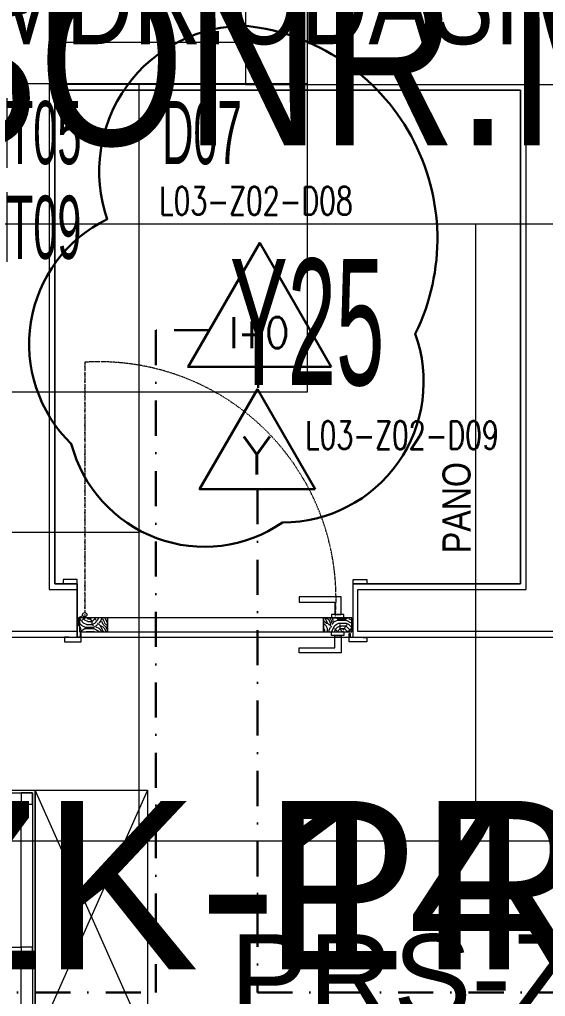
# Model space of a CAD drawing. Extents: x -9058 to 11890, y 0 to 8245.
# Drawn here: x 2794.5 to 2981.9, y 2580.8 to 2929 of the extents above; entities that cross this region are included whole.
import ezdxf
from ezdxf.enums import TextEntityAlignment as Align

# ---------------------------------------------------------------- set-up
doc = ezdxf.new("R2010")
doc.units = 0
doc.header["$MEASUREMENT"] = 0
doc.linetypes.add('DASHDOT', pattern=[1, 0.5, -0.25, 0, -0.25])
doc.linetypes.add('DOT2', pattern=[0.125, 0, -0.125])
doc.layers.get('0').update_dxf_attribs({"color": 9, "lineweight": 9})
for name, color, linetype, lineweight in [('00', 9, 'Continuous', 9), ('01', 9, 'Continuous', 9), ('05', 9, 'Continuous', 9), ('06C', 9, 'Continuous', 9), ('09', 9, 'Continuous', 9), ('10', 9, 'Continuous', 9), ('11', 9, 'Continuous', 9), ('12', 9, 'Continuous', 9), ('14', 9, 'Continuous', 9), ('20', 9, 'DOT2', 9), ('21', 9, 'Continuous', 9), ('21_mahal200', 9, 'Continuous', 9), ('21_mahal200 @ 10 (1)', 9, 'Continuous', 9), ('21_mahal200 @ 10 (2)', 9, 'Continuous', 9), ('21_mahal200 @ 20', 9, 'Continuous', 9), ('35', 9, 'Continuous', 9), ('40A', 9, 'Continuous', 9), ('E-DEDEKTÖR NUMARALARI', 20, 'Continuous', 30), ('E-KABLO', 7, 'Continuous', 30), ('E-KOMBİNE DEDEKTÖR (ISI+OPTİK DUMAN)', 7, 'Continuous', 30), ('E-YÜKSELTİLMİŞ DÖŞEME İÇİNDE DUMAN DEDEKTÖRÜ', 7, 'Continuous', 30)]:
    doc.layers.add(name, color=color, linetype=linetype, lineweight=lineweight)
doc.styles.add('Arial', font='arial.ttf', dxfattribs={"height": 2.5})
doc.styles.add('E-YAZI', font='txttw.shx')
doc.styles.add('MuuM_TEXT-STANDART', font='ARIALN.TTF')

# ---------------------------------------------------------------- blocks, each defined once
blk = doc.blocks.new('0a_roomno2')
blk.add_lwpolyline([(30, -16), (0, -16), (0, 0), (30, 0)], close=True)
for points in [[(0, 0), (30, 0)], [(0, -5), (30, -5)], [(12, -5), (12, -16)], [(18, -5), (18, -16)], [(24, -5), (24, -16)], [(12, -10.5), (0, -10.5)]]:
    blk.add_lwpolyline(points)
at = {"layer": '40A'}
blk.add_lwpolyline([(0, 0), (30, 0)], dxfattribs=at)
at = {"style": 'MuuM_TEXT-STANDART', "width": 0.6}
blk.add_text('H:', height=2.25, dxfattribs=at).set_placement((0.525, -12.962), align=Align.MIDDLE_LEFT)
at = {"style": 'Arial'}
blk.add_attdef('ODANO', (0, 1.505), '', height=3, dxfattribs=at)
blk.add_attdef('MEKANADI', text='', height=3, dxfattribs=at).set_placement((0.525, -4.75), align=Align.BOTTOM_LEFT)
at = {"style": 'MuuM_TEXT-STANDART', "width": 0.6}
for tag, p in [('YER01', (15, -7)), ('TAVAN01', (20.625, -7)), ('DUVAR01', (26.25, -7)), ('YER02', (15, -10.375)), ('TAVAN02', (20.625, -10.375)), ('DUVAR02', (26.25, -10.375)), ('YER03', (15, -13.75)), ('TAVAN03', (20.625, -13.75)), ('DUVAR03', (26.25, -13.75))]:
    blk.add_attdef(tag, text='', height=2.25, dxfattribs=at).set_placement(p, align=Align.MIDDLE_CENTER)
at = {"style": 'MuuM_TEXT-STANDART'}
blk.add_attdef('M2', text='', height=2.25, dxfattribs=at).set_placement((1.323, -7.805), align=Align.MIDDLE_LEFT)
at = {"style": 'MuuM_TEXT-STANDART', "width": 0.6}
blk.add_attdef('TEMIZTAVANYUKSEKLIGI', text='', height=2.25, dxfattribs=at).set_placement((2.7, -13.162), align=Align.MIDDLE_LEFT)
blk = doc.blocks.new('*U1875')
at = {"layer": '21_mahal200 @ 10 (1)'}
ref = blk.add_blockref('0a_roomno2', (2596.98, 2956.2), dxfattribs=dict(at, xscale=10, yscale=10, zscale=10))
ref.add_attrib('ODANO', ' PRS-ZK-13', (2596.98, 2973.75), dxfattribs={"layer": '0', "height": 30, "style": 'Arial'})
ref.add_attrib('MEKANADI', 'SAT.SONR.MDR.ODASI', dxfattribs={"layer": '0', "height": 30, "style": 'Arial', "width": 0.8}).set_placement((2602.23, 2911.2), align=Align.BOTTOM_LEFT)
ref.add_attrib('M2', '##### m2', dxfattribs={"layer": '0', "height": 22.5, "style": 'MuuM_TEXT-STANDART', "width": 0.6}).set_placement((2602.23, 2883.07), align=Align.MIDDLE_LEFT)
ref.add_attrib('TEMIZTAVANYUKSEKLIGI', '2.80 m', dxfattribs={"layer": '0', "height": 22.5, "style": 'MuuM_TEXT-STANDART', "width": 0.6}).set_placement((2623.98, 2827.08), align=Align.MIDDLE_LEFT)
ref.add_attrib('YER01', 'Y25', dxfattribs={"layer": '0', "height": 22.5, "style": 'MuuM_TEXT-STANDART', "width": 0.6}).set_placement((2746.98, 2888.7), align=Align.MIDDLE_CENTER)
ref.add_attrib('TAVAN01', 'T05', dxfattribs={"layer": '0', "height": 22.5, "style": 'MuuM_TEXT-STANDART', "width": 0.6}).set_placement((2803.23, 2888.7), align=Align.MIDDLE_CENTER)
ref.add_attrib('DUVAR01', 'D07', dxfattribs={"layer": '0', "height": 22.5, "style": 'MuuM_TEXT-STANDART', "width": 0.6}).set_placement((2859.48, 2888.7), align=Align.MIDDLE_CENTER)
ref.add_attrib('TAVAN02', 'T09', dxfattribs={"layer": '0', "height": 22.5, "style": 'MuuM_TEXT-STANDART', "width": 0.6}).set_placement((2803.23, 2854.95), align=Align.MIDDLE_CENTER)
at = {"layer": '21_mahal200 @ 10 (2)'}
ref = blk.add_blockref('0a_roomno2', (2596.98, 2956.2), dxfattribs=dict(at, xscale=10, yscale=10, zscale=10))
ref.add_attrib('ODANO', ' PRS-ZK-13', (2596.98, 2973.75), dxfattribs={"layer": '0', "height": 30, "style": 'Arial'})
ref.add_attrib('MEKANADI', 'SAT.SONR.MDR.ODASI', dxfattribs={"layer": '0', "height": 30, "style": 'Arial', "width": 0.8}).set_placement((2602.23, 2911.2), align=Align.BOTTOM_LEFT)
ref.add_attrib('M2', '##### m2', dxfattribs={"layer": '0', "height": 22.5, "style": 'MuuM_TEXT-STANDART', "width": 0.6}).set_placement((2602.23, 2883.07), align=Align.MIDDLE_LEFT)
ref.add_attrib('TEMIZTAVANYUKSEKLIGI', '2.80 m', dxfattribs={"layer": '0', "height": 22.5, "style": 'MuuM_TEXT-STANDART', "width": 0.6}).set_placement((2623.98, 2827.08), align=Align.MIDDLE_LEFT)
ref.add_attrib('YER01', 'Y25', dxfattribs={"layer": '0', "height": 22.5, "style": 'MuuM_TEXT-STANDART', "width": 0.6}).set_placement((2746.98, 2888.7), align=Align.MIDDLE_CENTER)
ref.add_attrib('TAVAN01', 'T05', dxfattribs={"layer": '0', "height": 22.5, "style": 'MuuM_TEXT-STANDART', "width": 0.6}).set_placement((2803.23, 2888.7), align=Align.MIDDLE_CENTER)
ref.add_attrib('DUVAR01', 'D07', dxfattribs={"layer": '0', "height": 22.5, "style": 'MuuM_TEXT-STANDART', "width": 0.6}).set_placement((2859.48, 2888.7), align=Align.MIDDLE_CENTER)
ref.add_attrib('TAVAN02', 'T09', dxfattribs={"layer": '0', "height": 22.5, "style": 'MuuM_TEXT-STANDART', "width": 0.6}).set_placement((2803.23, 2854.95), align=Align.MIDDLE_CENTER)
at = {"layer": '21_mahal200 @ 20'}
ref = blk.add_blockref('0a_roomno2', (2596.98, 2956.2), dxfattribs=dict(at, xscale=20, yscale=20, zscale=20))
ref.add_attrib('MEKANADI', 'SAT.SONR.MDR.ODASI', dxfattribs={"layer": '0', "height": 60, "style": 'Arial', "width": 0.8}).set_placement((2607.48, 2866.2), align=Align.BOTTOM_LEFT)
ref.add_attrib('YER01', 'Y25', dxfattribs={"layer": '0', "height": 45, "style": 'MuuM_TEXT-STANDART', "width": 0.6}).set_placement((2896.98, 2821.2), align=Align.MIDDLE_CENTER)
blk = doc.blocks.new('*U1877')
at = {"layer": '21_mahal200 @ 10 (1)'}
ref = blk.add_blockref('0a_roomno2', (2857.81, 2555.42), dxfattribs=dict(at, xscale=10, yscale=10, zscale=10))
ref.add_attrib('ODANO', ' PRS-ZK-15', (2857.81, 2572.97), dxfattribs={"layer": '0', "height": 30, "style": 'Arial'})
ref.add_attrib('MEKANADI', 'SAT.DAN.ODASI', dxfattribs={"layer": '0', "height": 30, "style": 'Arial', "width": 0.8}).set_placement((2863.06, 2510.42), align=Align.BOTTOM_LEFT)
ref.add_attrib('M2', '##### m2', dxfattribs={"layer": '0', "height": 22.5, "style": 'MuuM_TEXT-STANDART', "width": 0.6}).set_placement((2863.06, 2482.3), align=Align.MIDDLE_LEFT)
ref.add_attrib('TEMIZTAVANYUKSEKLIGI', '2.80 m', dxfattribs={"layer": '0', "height": 22.5, "style": 'MuuM_TEXT-STANDART', "width": 0.6}).set_placement((2884.81, 2426.3), align=Align.MIDDLE_LEFT)
ref.add_attrib('YER01', 'Y25', dxfattribs={"layer": '0', "height": 22.5, "style": 'MuuM_TEXT-STANDART', "width": 0.6}).set_placement((3007.81, 2487.92), align=Align.MIDDLE_CENTER)
ref.add_attrib('TAVAN01', 'T05', dxfattribs={"layer": '0', "height": 22.5, "style": 'MuuM_TEXT-STANDART', "width": 0.6}).set_placement((3064.06, 2487.92), align=Align.MIDDLE_CENTER)
ref.add_attrib('DUVAR01', 'D07', dxfattribs={"layer": '0', "height": 22.5, "style": 'MuuM_TEXT-STANDART', "width": 0.6}).set_placement((3120.31, 2487.92), align=Align.MIDDLE_CENTER)
ref.add_attrib('TAVAN02', 'T09', dxfattribs={"layer": '0', "height": 22.5, "style": 'MuuM_TEXT-STANDART', "width": 0.6}).set_placement((3064.06, 2454.17), align=Align.MIDDLE_CENTER)
at = {"layer": '21_mahal200 @ 10 (2)'}
ref = blk.add_blockref('0a_roomno2', (2857.81, 2555.42), dxfattribs=dict(at, xscale=10, yscale=10, zscale=10))
ref.add_attrib('ODANO', ' PRS-ZK-15', (2857.81, 2572.97), dxfattribs={"layer": '0', "height": 30, "style": 'Arial'})
ref.add_attrib('MEKANADI', 'SAT.DAN.ODASI', dxfattribs={"layer": '0', "height": 30, "style": 'Arial', "width": 0.8}).set_placement((2863.06, 2510.42), align=Align.BOTTOM_LEFT)
ref.add_attrib('M2', '##### m2', dxfattribs={"layer": '0', "height": 22.5, "style": 'MuuM_TEXT-STANDART', "width": 0.6}).set_placement((2863.06, 2482.3), align=Align.MIDDLE_LEFT)
ref.add_attrib('TEMIZTAVANYUKSEKLIGI', '2.80 m', dxfattribs={"layer": '0', "height": 22.5, "style": 'MuuM_TEXT-STANDART', "width": 0.6}).set_placement((2884.81, 2426.3), align=Align.MIDDLE_LEFT)
ref.add_attrib('YER01', 'Y25', dxfattribs={"layer": '0', "height": 22.5, "style": 'MuuM_TEXT-STANDART', "width": 0.6}).set_placement((3007.81, 2487.92), align=Align.MIDDLE_CENTER)
ref.add_attrib('TAVAN01', 'T05', dxfattribs={"layer": '0', "height": 22.5, "style": 'MuuM_TEXT-STANDART', "width": 0.6}).set_placement((3064.06, 2487.92), align=Align.MIDDLE_CENTER)
ref.add_attrib('DUVAR01', 'D07', dxfattribs={"layer": '0', "height": 22.5, "style": 'MuuM_TEXT-STANDART', "width": 0.6}).set_placement((3120.31, 2487.92), align=Align.MIDDLE_CENTER)
ref.add_attrib('TAVAN02', 'T09', dxfattribs={"layer": '0', "height": 22.5, "style": 'MuuM_TEXT-STANDART', "width": 0.6}).set_placement((3064.06, 2454.17), align=Align.MIDDLE_CENTER)
at = {"layer": '21_mahal200 @ 20'}
ref = blk.add_blockref('0a_roomno2', (2857.81, 2555.42), dxfattribs=dict(at, xscale=20, yscale=20, zscale=20))
ref.add_attrib('ODANO', ' PRS-ZK-15', (2857.81, 2590.52), dxfattribs={"layer": '0', "height": 60, "style": 'Arial'})
blk = doc.blocks.new('p-kapı kolu')
for points in [[(2.2, 0), (2.2, -1.25), (-2.2, -1.25), (-2.2, 0), (2.2, 0)], [(1.225, -1.25), (1.225, -7.5), (-13.775, -7.5), (-13.775, -5.625), (-1.025, -5.625), (-1.025, -5.625), (-1.025, -1.25), (1.225, -1.25)]]:
    blk.add_lwpolyline(points)
blk = doc.blocks.new('*U1878')
at = {"layer": '21_mahal200 @ 10 (1)'}
ref = blk.add_blockref('0a_roomno2', (2527.71, 2555.42), dxfattribs=dict(at, xscale=10, yscale=10, zscale=10))
ref.add_attrib('ODANO', ' PRS-ZK-14', (2527.71, 2572.97), dxfattribs={"layer": '0', "height": 30, "style": 'Arial'})
ref.add_attrib('MEKANADI', 'SAT.DAN.ODASI', dxfattribs={"layer": '0', "height": 30, "style": 'Arial', "width": 0.8}).set_placement((2532.96, 2510.42), align=Align.BOTTOM_LEFT)
ref.add_attrib('M2', '##### m2', dxfattribs={"layer": '0', "height": 22.5, "style": 'MuuM_TEXT-STANDART', "width": 0.6}).set_placement((2532.96, 2482.3), align=Align.MIDDLE_LEFT)
ref.add_attrib('TEMIZTAVANYUKSEKLIGI', '2.80 m', dxfattribs={"layer": '0', "height": 22.5, "style": 'MuuM_TEXT-STANDART', "width": 0.6}).set_placement((2554.71, 2426.3), align=Align.MIDDLE_LEFT)
ref.add_attrib('YER01', 'Y25', dxfattribs={"layer": '0', "height": 22.5, "style": 'MuuM_TEXT-STANDART', "width": 0.6}).set_placement((2677.71, 2487.92), align=Align.MIDDLE_CENTER)
ref.add_attrib('TAVAN01', 'T05', dxfattribs={"layer": '0', "height": 22.5, "style": 'MuuM_TEXT-STANDART', "width": 0.6}).set_placement((2733.96, 2487.92), align=Align.MIDDLE_CENTER)
ref.add_attrib('DUVAR01', 'D07', dxfattribs={"layer": '0', "height": 22.5, "style": 'MuuM_TEXT-STANDART', "width": 0.6}).set_placement((2790.21, 2487.92), align=Align.MIDDLE_CENTER)
ref.add_attrib('TAVAN02', 'T09', dxfattribs={"layer": '0', "height": 22.5, "style": 'MuuM_TEXT-STANDART', "width": 0.6}).set_placement((2733.96, 2454.17), align=Align.MIDDLE_CENTER)
at = {"layer": '21_mahal200 @ 10 (2)'}
ref = blk.add_blockref('0a_roomno2', (2527.71, 2555.42), dxfattribs=dict(at, xscale=10, yscale=10, zscale=10))
ref.add_attrib('ODANO', ' PRS-ZK-14', (2527.71, 2572.97), dxfattribs={"layer": '0', "height": 30, "style": 'Arial'})
ref.add_attrib('MEKANADI', 'SAT.DAN.ODASI', dxfattribs={"layer": '0', "height": 30, "style": 'Arial', "width": 0.8}).set_placement((2532.96, 2510.42), align=Align.BOTTOM_LEFT)
ref.add_attrib('M2', '##### m2', dxfattribs={"layer": '0', "height": 22.5, "style": 'MuuM_TEXT-STANDART', "width": 0.6}).set_placement((2532.96, 2482.3), align=Align.MIDDLE_LEFT)
ref.add_attrib('TEMIZTAVANYUKSEKLIGI', '2.80 m', dxfattribs={"layer": '0', "height": 22.5, "style": 'MuuM_TEXT-STANDART', "width": 0.6}).set_placement((2554.71, 2426.3), align=Align.MIDDLE_LEFT)
ref.add_attrib('YER01', 'Y25', dxfattribs={"layer": '0', "height": 22.5, "style": 'MuuM_TEXT-STANDART', "width": 0.6}).set_placement((2677.71, 2487.92), align=Align.MIDDLE_CENTER)
ref.add_attrib('TAVAN01', 'T05', dxfattribs={"layer": '0', "height": 22.5, "style": 'MuuM_TEXT-STANDART', "width": 0.6}).set_placement((2733.96, 2487.92), align=Align.MIDDLE_CENTER)
ref.add_attrib('DUVAR01', 'D07', dxfattribs={"layer": '0', "height": 22.5, "style": 'MuuM_TEXT-STANDART', "width": 0.6}).set_placement((2790.21, 2487.92), align=Align.MIDDLE_CENTER)
ref.add_attrib('TAVAN02', 'T09', dxfattribs={"layer": '0', "height": 22.5, "style": 'MuuM_TEXT-STANDART', "width": 0.6}).set_placement((2733.96, 2454.17), align=Align.MIDDLE_CENTER)
at = {"layer": '21_mahal200 @ 20'}
ref = blk.add_blockref('0a_roomno2', (2527.71, 2555.42), dxfattribs=dict(at, xscale=20, yscale=20, zscale=20))
ref.add_attrib('ODANO', ' PRS-ZK-14', (2527.71, 2590.52), dxfattribs={"layer": '0', "height": 60, "style": 'Arial'})
blk = doc.blocks.new('aaaaaaaaaaaassssssssssssssseeeeeeeeee')
at = {"layer": '10'}
for points in [[(2326.53, 2563.97), (2330.53, 2563.97), (2330.53, 2567.97), (2326.53, 2567.97)], [(2330.53, 2563.97), (2330.53, 2567.97), (2342.53, 2567.97), (2342.53, 2563.97)], [(2342.53, 2563.97), (2346.53, 2563.97), (2346.53, 2567.97), (2342.53, 2567.97)], [(2330.53, 2512.97), (2330.53, 2563.97), (2326.53, 2563.97), (2326.53, 2512.97)], [(2342.53, 2512.97), (2342.53, 2563.97), (2346.53, 2563.97), (2346.53, 2512.97)], [(2326.53, 2508.97), (2330.53, 2508.97), (2330.53, 2512.97), (2326.53, 2512.97)], [(2330.53, 2508.97), (2330.53, 2512.97), (2342.53, 2512.97), (2342.53, 2508.97)], [(2342.53, 2508.97), (2346.53, 2508.97), (2346.53, 2512.97), (2342.53, 2512.97)], [(2330.53, 2452.97), (2330.53, 2508.97), (2326.53, 2508.97), (2326.53, 2452.97)], [(2342.53, 2452.97), (2342.53, 2508.97), (2346.53, 2508.97), (2346.53, 2452.97)], [(2326.53, 2448.97), (2330.53, 2448.97), (2330.53, 2452.97), (2326.53, 2452.97)], [(2330.53, 2448.97), (2330.53, 2452.97), (2342.53, 2452.97), (2342.53, 2448.97)], [(2342.53, 2448.97), (2346.53, 2448.97), (2346.53, 2452.97), (2342.53, 2452.97)], [(2330.53, 2343.97), (2330.53, 2448.97), (2326.53, 2448.97), (2326.53, 2343.97)], [(2342.53, 2343.97), (2342.53, 2448.97), (2346.53, 2448.97), (2346.53, 2343.97)], [(2326.53, 2388.97), (2330.53, 2388.97), (2330.53, 2392.97), (2326.53, 2392.97)], [(2330.53, 2388.97), (2330.53, 2392.97), (2342.53, 2392.97), (2342.53, 2388.97)], [(2342.53, 2388.97), (2346.53, 2388.97), (2346.53, 2392.97), (2342.53, 2392.97)], [(2326.53, 2339.97), (2330.53, 2339.97), (2330.53, 2343.97), (2326.53, 2343.97)], [(2330.53, 2339.97), (2330.53, 2343.97), (2342.53, 2343.97), (2342.53, 2339.97)], [(2342.53, 2339.97), (2346.53, 2339.97), (2346.53, 2343.97), (2342.53, 2343.97)]]:
    blk.add_lwpolyline(points, close=True, dxfattribs=at)
at = {"layer": '11'}
for points in [[(2325.53, 2338.97), (2325.53, 2568.97), (2347.53, 2568.97), (2347.53, 2338.97)], [(2326.53, 2339.97), (2326.53, 2567.97), (2346.53, 2567.97), (2346.53, 2339.97)]]:
    blk.add_lwpolyline(points, close=True, dxfattribs=at)
blk = doc.blocks.new('zazazas')
at = {"layer": '05'}
for points in [[(1478.24, 2878.15), (1518.24, 2878.15), (1518.24, 2788.15), (1478.24, 2788.15)], [(1478.24, 2788.15), (1518.24, 2788.15), (1518.24, 2698.15), (1478.24, 2698.15)]]:
    blk.add_lwpolyline(points, close=True, dxfattribs=at)
for points in [[(1478.24, 2878.15), (1518.24, 2788.15)], [(1518.24, 2878.15), (1478.24, 2788.15)], [(1478.24, 2788.15), (1518.24, 2698.15)], [(1478.24, 2698.15), (1518.24, 2788.15)]]:
    blk.add_lwpolyline(points, dxfattribs=at)
blk = doc.blocks.new('100_KOMBİNE DEDEKTÖR (ISI+OPTİK DUMAN) 085')
at = {"layer": 'E-KOMBİNE DEDEKTÖR (ISI+OPTİK DUMAN)', "color": 4}
blk.add_lwpolyline([(2.55, 0), (0, 4.416), (-2.55, 0)], close=True, dxfattribs=at)
at = {"layer": 'E-KOMBİNE DEDEKTÖR (ISI+OPTİK DUMAN)', "color": 3, "style": 'E-YAZI', "width": 0.8}
blk.add_text('I+O', height=1.1016, dxfattribs=at).set_placement((-0.018, 1.224), align=Align.MIDDLE)
blk = doc.blocks.new('100_YÜKSELTİLMİŞ DÖŞEME İÇİNDE DUMAN DEDEKTÖRÜ 085')
at = {"layer": 'E-YÜKSELTİLMİŞ DÖŞEME İÇİNDE DUMAN DEDEKTÖRÜ', "color": 4}
blk.add_lwpolyline([(2.059, 0), (0, 3.566), (-2.059, 0)], close=True, dxfattribs=at)
at = {"layer": 'E-YÜKSELTİLMİŞ DÖŞEME İÇİNDE DUMAN DEDEKTÖRÜ', "color": 3, "style": 'E-YAZI'}
blk.add_text('Y', height=1.36, dxfattribs=at).set_placement((-0.022, 1.201), align=Align.MIDDLE)

msp = doc.modelspace()

# ---------------------------------------------------------------- hatches: boundary and pattern name
at = {"layer": '09'}
h = msp.add_hatch(dxfattribs=at)
h.set_pattern_fill('LOGEND', color=256, scale=10, style=0)
h.set_pattern_definition([(2e-15, (-99162.212, -3118.098), (10, 10), [3, -7]), (2e-15, (-99162.212, -3117.598), (10, 10), [3, -7]), (2e-15, (-99161.712, -3116.598), (10, 10), [2, -8]), (2e-15, (-99161.212, -3115.598), (10, 10), [1.5, -8.5]), (2e-15, (-99161.212, -3114.598), (10, 10), [1, -9]), (2e-15, (-99163.712, -3113.598), (10, 10), [0.5, -2.5, 0.5, -6.5]), (2e-15, (-99162.212, -3113.098), (10, 10), [0.5, -4, 1.5, -4]), (2e-15, (-99160.212, -3112.598), (10, 10), [0.5, -0.5, 0.5, -8.5]), (2e-15, (-99160.712, -3112.098), (10, 10), [0.5, -9.5]), (2e-15, (-99161.212, -3111.098), (10, 10), [1.5, -8.5]), (2e-15, (-99161.212, -3110.098), (10, 10), [2, -8]), (2e-15, (-99161.712, -3109.098), (10, 10), [2.5, -3, 0.5, -4]), (90, (-99165.712, -3115.098), (-10, 10), [0.5, -1, 2.5, -6]), (90, (-99165.212, -3114.098), (-10, 10), [0.5, -0.5, 1.5, -7.5]), (90, (-99164.712, -3110.098), (-10, 10), [1, -9]), (90, (-99164.212, -3114.098), (-10, 10), [2, -3, 0.5, -4.5]), (90, (-99163.712, -3108.598), (-10, 10), [0.5, -9.5]), (90, (-99163.212, -3113.598), (-10, 10), [1.5, -8.5]), (90, (-99162.212, -3113.098), (-10, 10), [1, -9]), (90, (-99161.212, -3113.098), (-10, 10), [0.5, -1.5, 1.5, -6.5]), (90, (-99160.712, -3112.598), (-10, 10), [0.5, -9.5]), (90, (-99160.212, -3114.598), (-10, 10), [1.4, -8.6]), (90, (-99159.712, -3116.598), (-10, 10), [1, -9]), (90, (-99158.712, -3112.598), (-10, 10), [0.5, -9.5]), (90, (-99157.712, -3113.098), (-10, 10), [1.5, -8.5]), (90, (-99156.712, -3113.098), (-10, 10), [1.5, -8.5]), (45, (-99158.212, -3117.0976), (1e-15, 10), [0.7071, -0.7071, 0.7071, -12.0208356]), (45, (-99160.212, -3114.5976), (1e-15, 10), [1.4142, -12.7279356]), (45, (-99164.212, -3109.5976), (1e-15, 10), [1.4142, -12.7279356]), (45, (-99162.212, -3112.0976), (1e-15, 10), [1.4142, -12.7279356]), (45, (-99161.712, -3114.0976), (1e-15, 10), [1.4142, -12.7279356]), (45, (-99158.712, -3116.0976), (1e-15, 10), [1.4142, -12.7279356]), (45, (-99159.712, -3115.5976), (1e-15, 10), [2.12132, -12.0208156]), (45, (-99162.712, -3111.0976), (1e-15, 10), [0.7071, -13.4350356]), (45, (-99163.212, -3110.0976), (1e-15, 10), [0.7071, -13.4350356]), (45, (-99159.212, -3110.0976), (1e-15, 10), [0.7071, -13.4350356]), (45, (-99163.212, -3115.0976), (1e-15, 10), [0.7071, -13.4350356]), (45, (-99157.712, -3111.5976), (1e-15, 10), [0.7071, -13.4350356]), (45, (-99161.212, -3112.5976), (1e-15, 10), [0.7071, -13.4350356]), (45, (-99160.212, -3111.5976), (1e-15, 10), [0.7071, -13.4350356]), (135, (-99160.712, -3113.5976), (-10, 1e-15), [0.7071, -0.7071, 2.12132, -10.6066156]), (135, (-99159.212, -3113.5976), (-10, 1e-15), [0.7071, -13.4350356]), (135, (-99159.212, -3117.0976), (-10, 1e-15), [0.7071, -13.4350356]), (135, (-99161.212, -3114.5976), (-10, 1e-15), [0.7071, -13.4350356]), (135, (-99159.712, -3112.5976), (-10, 1e-15), [0.7071, -13.4350356]), (135, (-99162.212, -3115.0976), (-10, 1e-15), [0.7071, -13.4350356]), (135, (-99158.212, -3115.0976), (-10, 1e-15), [0.7071, -13.4350356]), (135, (-99165.212, -3118.0976), (-10, 1e-15), [0.7071, -13.4350356]), (135, (-99164.712, -3117.5976), (-10, 1e-15), [1.4142, -12.7279356]), (135, (-99164.212, -3117.0976), (-10, 1e-15), [1.4142, -12.7279356]), (135, (-99163.212, -3117.0976), (-10, 1e-15), [1.4142, -12.7279356]), (135, (-99162.712, -3116.0976), (-10, 1e-15), [1.4142, -12.7279356]), (135, (-99158.712, -3112.0976), (-10, 1e-15), [1.4142, -12.7279356]), (135, (-99156.712, -3117.0976), (-10, 1e-15), [1.4142, -12.7279356]), (135, (-99156.212, -3109.0976), (-10, 1e-15), [1.4142, -12.7279356]), (135, (-99156.212, -3110.0976), (-10, 1e-15), [1.4142, -12.7279356]), (135, (-99157.212, -3110.5976), (-10, 1e-15), [1.4142, -12.7279356]), (135, (-99164.212, -3110.5976), (-10, 1e-15), [2.12132, -12.0208156]), (135, (-99157.712, -3111.5976), (-10, 1e-15), [2.12132, -12.0208156]), (26.565051, (-99163.212, -3108.5976), (10, 4e-09), [1.118, -21.2426798]), (26.565051, (-99163.212, -3113.5976), (10, 4e-09), [1.118, -21.2426798]), (26.565051, (-99162.212, -3110.5976), (10, 4e-09), [1.118, -21.2426798]), (26.565051, (-99159.212, -3117.5976), (10, 4e-09), [1.118, -21.2426798]), (26.565051, (-99159.712, -3116.5976), (10, 4e-09), [1.118, -21.2426798]), (26.565051, (-99162.712, -3114.5976), (10, 4e-09), [1.118, -21.2426798]), (26.565051, (-99162.712, -3109.5976), (10, 4e-09), [1.118, -21.2426798]), (26.565051, (-99159.712, -3112.5976), (10, 4e-09), [2.236, -20.1246798]), (63.434949, (-99159.712, -3111.0976), (5e-10, 10), [1.118, -21.2426798]), (63.434949, (-99158.212, -3114.0976), (5e-10, 10), [1.118, -21.2426798]), (63.434949, (-99163.212, -3112.0976), (5e-10, 10), [1.118, -21.2426798]), (63.434949, (-99165.212, -3111.5976), (5e-10, 10), [1.118, -21.2426798]), (63.434949, (-99159.212, -3113.5976), (5e-10, 10), [1.118, -21.2426798]), (63.434949, (-99160.212, -3113.5976), (5e-10, 10), [1.118, -21.2426798]), (63.434949, (-99164.212, -3112.0976), (5e-10, 10), [2.236, -20.1246798]), (63.434949, (-99156.712, -3115.5976), (5e-10, 10), [2.236, -20.1246798]), (63.434949, (-99157.712, -3115.0976), (5e-10, 10), [2.236, -20.1246798]), (116.565051, (-99165.712, -3116.5976), (-4e-09, 10), [1.118, -21.2426798]), (116.565051, (-99165.712, -3111.0976), (-4e-09, 10), [1.118, -21.2426798]), (116.565051, (-99163.712, -3118.0976), (-4e-09, 10), [1.118, -21.2426798]), (116.565051, (-99164.712, -3109.0976), (-4e-09, 10), [1.118, -21.2426798]), (116.565051, (-99163.712, -3115.0976), (-4e-09, 10), [1.118, -21.2426798]), (116.565051, (-99161.712, -3114.0976), (-4e-09, 10), [1.118, -21.2426798]), (116.565051, (-99160.712, -3112.0976), (-4e-09, 10), [1.118, -21.2426798]), (116.565051, (-99165.212, -3116.0976), (3.21e-06, 10.0000016), [1.118, -21.2426798]), (116.565051, (-99162.712, -3114.5976), (-4e-09, 10), [1.118, -21.2426798]), (116.565051, (-99159.712, -3115.5976), (-4e-09, 10), [1.118, -21.2426798]), (116.565051, (-99158.712, -3114.5976), (-4e-09, 10), [1.118, -21.2426798]), (116.565051, (-99156.712, -3111.5976), (-4e-09, 10), [1.118, -21.2426798]), (116.565051, (-99164.212, -3108.5976), (-4e-09, 10), [1.118, -21.2426798]), (116.565051, (-99165.712, -3109.0976), (-4e-09, 10), [2.236, -20.1246798]), (116.565051, (-99164.212, -3116.0976), (-4e-09, 10), [2.236, -20.1246798]), (153.434949, (-99165.712, -3117.5976), (-10, 5e-10), [1.118, -21.2426798]), (153.434949, (-99157.212, -3118.0976), (-10, 5e-10), [1.118, -21.2426798]), (153.434949, (-99157.712, -3113.0976), (-10, 5e-10), [1.118, -21.2426798]), (153.434949, (-99161.712, -3116.5976), (-10, 5e-10), [1.118, -21.2426798]), (153.434949, (-99162.212, -3117.5976), (-10, 5e-10), [1.118, -21.2426798]), (153.434949, (-99161.212, -3115.5976), (-10, 5e-10), [1.118, -21.2426798]), (153.434949, (-99158.212, -3109.5976), (-10, 5e-10), [1.118, -21.2426798]), (153.434949, (-99157.212, -3109.0976), (-10, 5e-10), [2.236, -20.1246798])])
h.paths.add_polyline_path([(2815.86, 2710.73), (2815.86, 2715.73), (2825.86, 2715.73), (2825.86, 2710.73)])
h = msp.add_hatch(dxfattribs=at)
h.set_pattern_fill('LOGEND', color=256, scale=10, style=0)
h.set_pattern_definition([(2e-15, (-99162.212, -3205.098), (10, 10), [3, -7]), (2e-15, (-99162.212, -3204.598), (10, 10), [3, -7]), (2e-15, (-99161.712, -3203.598), (10, 10), [2, -8]), (2e-15, (-99161.212, -3202.598), (10, 10), [1.5, -8.5]), (2e-15, (-99161.212, -3201.598), (10, 10), [1, -9]), (2e-15, (-99163.712, -3200.598), (10, 10), [0.5, -2.5, 0.5, -6.5]), (2e-15, (-99162.212, -3200.098), (10, 10), [0.5, -4, 1.5, -4]), (2e-15, (-99160.212, -3199.598), (10, 10), [0.5, -0.5, 0.5, -8.5]), (2e-15, (-99160.712, -3199.098), (10, 10), [0.5, -9.5]), (2e-15, (-99161.212, -3198.098), (10, 10), [1.5, -8.5]), (2e-15, (-99161.212, -3197.098), (10, 10), [2, -8]), (2e-15, (-99161.712, -3196.098), (10, 10), [2.5, -3, 0.5, -4]), (90, (-99165.712, -3202.098), (-10, 10), [0.5, -1, 2.5, -6]), (90, (-99165.212, -3201.098), (-10, 10), [0.5, -0.5, 1.5, -7.5]), (90, (-99164.712, -3197.098), (-10, 10), [1, -9]), (90, (-99164.212, -3201.098), (-10, 10), [2, -3, 0.5, -4.5]), (90, (-99163.712, -3195.598), (-10, 10), [0.5, -9.5]), (90, (-99163.212, -3200.598), (-10, 10), [1.5, -8.5]), (90, (-99162.212, -3200.098), (-10, 10), [1, -9]), (90, (-99161.212, -3200.098), (-10, 10), [0.5, -1.5, 1.5, -6.5]), (90, (-99160.712, -3199.598), (-10, 10), [0.5, -9.5]), (90, (-99160.212, -3201.598), (-10, 10), [1.4, -8.6]), (90, (-99159.712, -3203.598), (-10, 10), [1, -9]), (90, (-99158.712, -3199.598), (-10, 10), [0.5, -9.5]), (90, (-99157.712, -3200.098), (-10, 10), [1.5, -8.5]), (90, (-99156.712, -3200.098), (-10, 10), [1.5, -8.5]), (45, (-99158.212, -3204.0976), (1e-15, 10), [0.7071, -0.7071, 0.7071, -12.0208356]), (45, (-99160.212, -3201.5976), (1e-15, 10), [1.4142, -12.7279356]), (45, (-99164.212, -3196.5976), (1e-15, 10), [1.4142, -12.7279356]), (45, (-99162.212, -3199.0976), (1e-15, 10), [1.4142, -12.7279356]), (45, (-99161.712, -3201.0976), (1e-15, 10), [1.4142, -12.7279356]), (45, (-99158.712, -3203.0976), (1e-15, 10), [1.4142, -12.7279356]), (45, (-99159.712, -3202.5976), (1e-15, 10), [2.12132, -12.0208156]), (45, (-99162.712, -3198.0976), (1e-15, 10), [0.7071, -13.4350356]), (45, (-99163.212, -3197.0976), (1e-15, 10), [0.7071, -13.4350356]), (45, (-99159.212, -3197.0976), (1e-15, 10), [0.7071, -13.4350356]), (45, (-99163.212, -3202.0976), (1e-15, 10), [0.7071, -13.4350356]), (45, (-99157.712, -3198.5976), (1e-15, 10), [0.7071, -13.4350356]), (45, (-99161.212, -3199.5976), (1e-15, 10), [0.7071, -13.4350356]), (45, (-99160.212, -3198.5976), (1e-15, 10), [0.7071, -13.4350356]), (135, (-99160.712, -3200.5976), (-10, 1e-15), [0.7071, -0.7071, 2.12132, -10.6066156]), (135, (-99159.212, -3200.5976), (-10, 1e-15), [0.7071, -13.4350356]), (135, (-99159.212, -3204.0976), (-10, 1e-15), [0.7071, -13.4350356]), (135, (-99161.212, -3201.5976), (-10, 1e-15), [0.7071, -13.4350356]), (135, (-99159.712, -3199.5976), (-10, 1e-15), [0.7071, -13.4350356]), (135, (-99162.212, -3202.0976), (-10, 1e-15), [0.7071, -13.4350356]), (135, (-99158.212, -3202.0976), (-10, 1e-15), [0.7071, -13.4350356]), (135, (-99165.212, -3205.0976), (-10, 1e-15), [0.7071, -13.4350356]), (135, (-99164.712, -3204.5976), (-10, 1e-15), [1.4142, -12.7279356]), (135, (-99164.212, -3204.0976), (-10, 1e-15), [1.4142, -12.7279356]), (135, (-99163.212, -3204.0976), (-10, 1e-15), [1.4142, -12.7279356]), (135, (-99162.712, -3203.0976), (-10, 1e-15), [1.4142, -12.7279356]), (135, (-99158.712, -3199.0976), (-10, 1e-15), [1.4142, -12.7279356]), (135, (-99156.712, -3204.0976), (-10, 1e-15), [1.4142, -12.7279356]), (135, (-99156.212, -3196.0976), (-10, 1e-15), [1.4142, -12.7279356]), (135, (-99156.212, -3197.0976), (-10, 1e-15), [1.4142, -12.7279356]), (135, (-99157.212, -3197.5976), (-10, 1e-15), [1.4142, -12.7279356]), (135, (-99164.212, -3197.5976), (-10, 1e-15), [2.12132, -12.0208156]), (135, (-99157.712, -3198.5976), (-10, 1e-15), [2.12132, -12.0208156]), (26.565051, (-99163.212, -3195.5976), (10, 4e-09), [1.118, -21.2426798]), (26.565051, (-99163.212, -3200.5976), (10, 4e-09), [1.118, -21.2426798]), (26.565051, (-99162.212, -3197.5976), (10, 4e-09), [1.118, -21.2426798]), (26.565051, (-99159.212, -3204.5976), (10, 4e-09), [1.118, -21.2426798]), (26.565051, (-99159.712, -3203.5976), (10, 4e-09), [1.118, -21.2426798]), (26.565051, (-99162.712, -3201.5976), (10, 4e-09), [1.118, -21.2426798]), (26.565051, (-99162.712, -3196.5976), (10, 4e-09), [1.118, -21.2426798]), (26.565051, (-99159.712, -3199.5976), (10, 4e-09), [2.236, -20.1246798]), (63.434949, (-99159.712, -3198.0976), (5e-10, 10), [1.118, -21.2426798]), (63.434949, (-99158.212, -3201.0976), (5e-10, 10), [1.118, -21.2426798]), (63.434949, (-99163.212, -3199.0976), (5e-10, 10), [1.118, -21.2426798]), (63.434949, (-99165.212, -3198.5976), (5e-10, 10), [1.118, -21.2426798]), (63.434949, (-99159.212, -3200.5976), (5e-10, 10), [1.118, -21.2426798]), (63.434949, (-99160.212, -3200.5976), (5e-10, 10), [1.118, -21.2426798]), (63.434949, (-99164.212, -3199.0976), (5e-10, 10), [2.236, -20.1246798]), (63.434949, (-99156.712, -3202.5976), (5e-10, 10), [2.236, -20.1246798]), (63.434949, (-99157.712, -3202.0976), (5e-10, 10), [2.236, -20.1246798]), (116.565051, (-99165.712, -3203.5976), (-4e-09, 10), [1.118, -21.2426798]), (116.565051, (-99165.712, -3198.0976), (-4e-09, 10), [1.118, -21.2426798]), (116.565051, (-99163.712, -3205.0976), (-4e-09, 10), [1.118, -21.2426798]), (116.565051, (-99164.712, -3196.0976), (-4e-09, 10), [1.118, -21.2426798]), (116.565051, (-99163.712, -3202.0976), (-4e-09, 10), [1.118, -21.2426798]), (116.565051, (-99161.712, -3201.0976), (-4e-09, 10), [1.118, -21.2426798]), (116.565051, (-99160.712, -3199.0976), (-4e-09, 10), [1.118, -21.2426798]), (116.565051, (-99165.212, -3203.0976), (3.21e-06, 10.0000016), [1.118, -21.2426798]), (116.565051, (-99162.712, -3201.5976), (-4e-09, 10), [1.118, -21.2426798]), (116.565051, (-99159.712, -3202.5976), (-4e-09, 10), [1.118, -21.2426798]), (116.565051, (-99158.712, -3201.5976), (-4e-09, 10), [1.118, -21.2426798]), (116.565051, (-99156.712, -3198.5976), (-4e-09, 10), [1.118, -21.2426798]), (116.565051, (-99164.212, -3195.5976), (-4e-09, 10), [1.118, -21.2426798]), (116.565051, (-99165.712, -3196.0976), (-4e-09, 10), [2.236, -20.1246798]), (116.565051, (-99164.212, -3203.0976), (-4e-09, 10), [2.236, -20.1246798]), (153.434949, (-99165.712, -3204.5976), (-10, 5e-10), [1.118, -21.2426798]), (153.434949, (-99157.212, -3205.0976), (-10, 5e-10), [1.118, -21.2426798]), (153.434949, (-99157.712, -3200.0976), (-10, 5e-10), [1.118, -21.2426798]), (153.434949, (-99161.712, -3203.5976), (-10, 5e-10), [1.118, -21.2426798]), (153.434949, (-99162.212, -3204.5976), (-10, 5e-10), [1.118, -21.2426798]), (153.434949, (-99161.212, -3202.5976), (-10, 5e-10), [1.118, -21.2426798]), (153.434949, (-99158.212, -3196.5976), (-10, 5e-10), [1.118, -21.2426798]), (153.434949, (-99157.212, -3196.0976), (-10, 5e-10), [2.236, -20.1246798])])
h.paths.add_polyline_path([(2902.86, 2710.73), (2902.86, 2715.73), (2912.86, 2715.73), (2912.86, 2710.73)])

# ---------------------------------------------------------------- linework, layer by layer
at = {"layer": '00'}
for points in [[(2815.06, 2710.87), (2790.06, 2710.87), (2790.06, 3615.87), (2805.06, 3615.87), (2805.06, 3505.87), (2875.06, 3505.87), (2875.06, 3490.87), (2805.06, 3490.87), (2805.06, 3155.87), (2875.06, 3155.87), (2875.06, 3135.87), (2805.06, 3135.87), (2805.06, 2920.87), (2875.06, 2920.87), (2875.06, 2905.87), (2805.06, 2905.87), (2805.06, 2725.87), (2815.06, 2725.87), (2815.06, 2710.87)], [(2915.06, 2725.87), (2975.06, 2725.87), (2975.06, 2905.87), (2990.06, 2905.87), (2990.06, 2725.87), (3180.06, 2725.87), (3180.06, 2751.87), (3195.06, 2751.87), (3195.06, 2725.87), (3225.06, 2725.87), (3225.06, 2710.87), (3225.06, 2710.87), (2915.06, 2710.87)]]:
    msp.add_lwpolyline(points, close=True, dxfattribs=at)
at = {"layer": '01'}
msp.add_lwpolyline([(3185.06, 3505.87), (3185.06, 3505.87), (3185.06, 3505.87), (3185.06, 2955.87), (2915.06, 2955.87), (2915.06, 3505.87), (2915.06, 3505.87), (2915.06, 3505.87), (2875.06, 3505.87), (2875.06, 2905.87), (3225.06, 2905.87), (3225.06, 3505.87), (3185.06, 3505.87)], close=True, dxfattribs=at)
at = {"layer": '10'}
for points in [[(2812.06, 2708.87), (2810.46, 2708.87), (2810.46, 2707.17), (2816.46, 2707.17), (2816.46, 2710.17), (2816.06, 2710.17), (2816.06, 2708.87), (2815.06, 2708.87), (2815.06, 2729.37), (2810.06, 2729.37), (2810.06, 2727.87), (2811.36, 2727.87)], [(2916.96, 2708.77), (2918.26, 2708.77), (2918.26, 2707.17), (2911.96, 2707.17), (2911.96, 2710.17), (2912.36, 2710.17), (2912.36, 2708.87), (2913.36, 2708.87), (2913.36, 2729.47), (2918.26, 2729.47), (2918.26, 2727.87), (2916.96, 2727.87)], [(2815.56, 2712.86), (2815.56, 2715.86), (2817.03, 2716.54)]]:
    msp.add_lwpolyline(points, dxfattribs=at)
msp.add_circle((2817.71, 2716.86), 0.75, dxfattribs=at)
at = {"layer": '12'}
for points in [[(2815.86, 2710.73), (2825.86, 2710.73), (2825.86, 2715.73), (2815.86, 2715.73)], [(2902.86, 2710.73), (2902.86, 2715.73), (2825.86, 2715.73), (2825.86, 2710.73)], [(2902.86, 2710.73), (2912.86, 2710.73), (2912.86, 2715.73), (2902.86, 2715.73)]]:
    msp.add_lwpolyline(points, close=True, dxfattribs=at)
at = {"layer": '14'}
for points in [[(2788.06, 3214.37), (2788.06, 2708.87), (2815.06, 2708.87)], [(2815.06, 2727.87), (2807.06, 2727.87), (2807.06, 2903.87), (2973.06, 2903.87), (2973.06, 2727.87), (2913.36, 2727.87)], [(2911.96, 2708.87), (3227.06, 2708.87), (3227.06, 2727.87), (3197.06, 2727.87), (3197.06, 2751.87)]]:
    msp.add_lwpolyline(points, dxfattribs=at)
at = {"layer": '20', "ltscale": 20}
msp.add_lwpolyline([(2817.71, 2716.86), (2817.71, 2806.86)], dxfattribs=at)
at = {"layer": '20'}
msp.add_lwpolyline([(2817.71, 2806.86), (2817.71, 2717.61)], dxfattribs=at)
msp.add_arc((2822.79, 2722.52), 84.5, 355.3946, 93.4457, dxfattribs=at)
at = {"layer": '35'}
msp.add_lwpolyline([(2973.06, 2727.87), (2973.06, 2903.87), (2807.06, 2903.87), (2807.06, 2727.87), (2815.06, 2727.87), (2815.06, 2715.73), (2815.06, 2708.87), (2913.36, 2708.87), (2913.36, 2727.87)], close=True, dxfattribs=at)
at = {"layer": 'E-KABLO', "color": 6, "linetype": 'DASHDOT', "ltscale": 25}
for p, q in [((2862.11, 2818.26), (2843.02, 2818.26)), ((2843.02, 2818.26), (2843.02, 2582.2)), ((2879.48, 2797.77), (2879.48, 2805.43)), ((2879.25, 2761.58), (2879.25, 2582.2)), ((2649.47, 2582.2), (2843.02, 2582.2)), ((2879.25, 2582.2), (3026.8, 2582.2))]:
    msp.add_line(p, q, dxfattribs=at)
at = {"layer": 'E-KABLO', "color": 1}
msp.add_lwpolyline([(2875.42, 2926.72, 0.520567), (2825.74, 2857.86, 0.520567), (2825.74, 2857.86, 0.520567), (2812.92, 2777.78, 0.520567), (2812.92, 2777.78, 0.520567), (2888.24, 2749.76, 0.520567), (2888.24, 2749.76, 0.520567), (2935.53, 2817.02, 0.520567), (2935.53, 2817.02, 0.520567)], format="xyb", close=True, dxfattribs=at)

# ---------------------------------------------------------------- block references
msp.add_blockref('aaaaaaaaaaaassssssssssssssseeeeeeeeee', (452.53, 85.4))
at = {"rotation": 180}
msp.add_blockref('zazazas', (4318.3, 5352.52), dxfattribs=at)
at = {"layer": '06C', "extrusion": (0, 0, -1), "zscale": -1, "rotation": 180}
msp.add_blockref('p-kapı kolu', (-2907.86, 2715.73), dxfattribs=at)
at = {"layer": '06C'}
msp.add_blockref('p-kapı kolu', (2907.86, 2710.73), dxfattribs=at)
at = {"layer": '21_mahal200', "color": 6, "linetype": 'DASHDOT'}
for name in ['*U1875', '*U1878', '*U1877']:
    msp.add_blockref(name, (0, 0), dxfattribs=at)
at = {"layer": 'E-KOMBİNE DEDEKTÖR (ISI+OPTİK DUMAN)', "xscale": 10, "yscale": 10, "zscale": 10}
msp.add_blockref('100_KOMBİNE DEDEKTÖR (ISI+OPTİK DUMAN) 085', (2880.07, 2805.19), dxfattribs=at)
at = {"layer": 'E-YÜKSELTİLMİŞ DÖŞEME İÇİNDE DUMAN DEDEKTÖRÜ', "xscale": 10, "yscale": 10, "zscale": 10}
msp.add_blockref('100_YÜKSELTİLMİŞ DÖŞEME İÇİNDE DUMAN DEDEKTÖRÜ 085', (2879.25, 2761.58), dxfattribs=at)

# ---------------------------------------------------------------- texts
at = {"layer": '21', "style": 'MuuM_TEXT-STANDART'}
msp.add_text('PANO', height=10, rotation=90, dxfattribs=at).set_placement((2955.23, 2738.8))
at = {"layer": 'E-DEDEKTÖR NUMARALARI', "style": 'E-YAZI', "width": 0.7}
for s, p in [('L03-Z02-D08', (2844.26, 2859.38)), ('L03-Z02-D09', (2896.31, 2775.9))]:
    msp.add_text(s, height=10, dxfattribs=at).set_placement(p)

doc.saveas('drawing.dxf')
